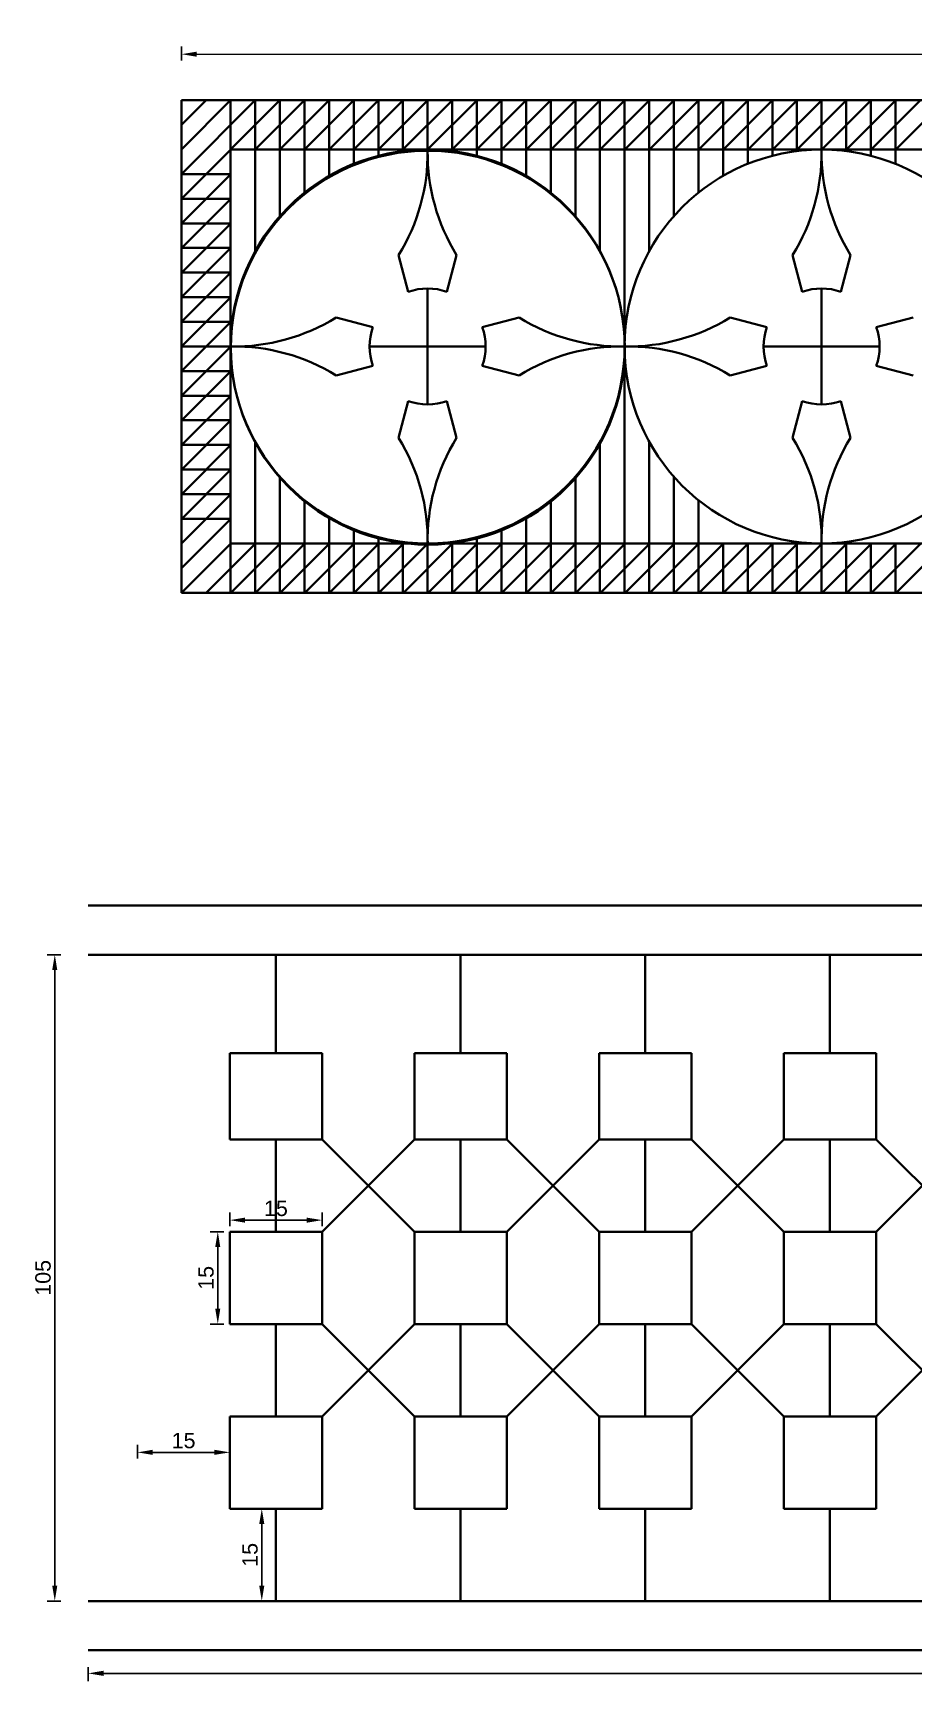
# Model space of a CAD drawing. Header units: inches. Extents: x 934 to 13503, y 40 to 6452.
# Drawn here: x 4077.4 to 4220.3, y 1176.8 to 1444.6 of the extents above; entities that cross this region are included whole.
import ezdxf

# ---------------------------------------------------------------- set-up
doc = ezdxf.new("R2010")
doc.units = ezdxf.units.IN
doc.styles.get("Standard").update_dxf_attribs({"font": 'arial.ttf'})
doc.dimstyles.new('ISO-25', dxfattribs={"dimtxt": 2.5, "dimasz": 2.5, "dimexe": 1.25, "dimexo": 0.275, "dimtad": 1, "dimdsep": 46, "dimtxsty": 'Standard', "dimcen": 2.5, "dimclrd": 256, "dimadec": 0, "dimazin": 0, "dimtfac": 1, "dimtmove": 0, "dimatfit": 3, "dimfxl": 1, "dimfxlon": 1, "dimarcsym": 0})

# ---------------------------------------------------------------- blocks, each defined once
blk = doc.blocks.new('*D92')
at = {"color": 0, "lineweight": -2, "transparency": 16777216}
for p, q in [((4101.49, 1440.11), (4101.49, 1442.36)), ((4373.49, 1439.96), (4373.49, 1442.21))]:
    blk.add_line(p, q, dxfattribs=at)
at = {"lineweight": -2, "transparency": 16777216}
blk.add_line((4103.99, 1441.11), (4370.99, 1440.96), dxfattribs=at)
at = {"lineweight": 80, "transparency": 16777216}
for points in [[(4103.99, 1441.52), (4103.99, 1440.69), (4101.49, 1441.11)], [(4370.99, 1441.38), (4370.99, 1440.55), (4373.49, 1440.96)]]:
    blk.add_solid(points, dxfattribs=at)
at = {"layer": 'Defpoints', "color": 0, "lineweight": 80, "transparency": 16777216}
for p in [(4373.49, 1440.96), (4101.49, 1433.63), (4373.49, 1433.48)]:
    blk.add_point(p, dxfattribs=at)
at = {"color": 0, "lineweight": 40, "transparency": 16777216, "insert": (4237.49, 1442.92), "char_height": 2.5, "attachment_point": 5, "rotation": 359.9686}
blk.add_mtext('272', dxfattribs=at)
blk = doc.blocks.new('*D93')
at = {"color": 0, "lineweight": -2, "transparency": 16777216}
for p, q in [((4086.34, 1179.06), (4086.34, 1176.81)), ((4416.34, 1179.06), (4416.34, 1176.81))]:
    blk.add_line(p, q, dxfattribs=at)
at = {"lineweight": -2, "transparency": 16777216}
blk.add_line((4413.84, 1178.06), (4088.84, 1178.06), dxfattribs=at)
at = {"lineweight": 80, "transparency": 16777216}
for points in [[(4088.84, 1178.48), (4088.84, 1177.64), (4086.34, 1178.06)], [(4413.84, 1178.48), (4413.84, 1177.64), (4416.34, 1178.06)]]:
    blk.add_solid(points, dxfattribs=at)
at = {"layer": 'Defpoints', "color": 0, "lineweight": 80, "transparency": 16777216}
for p in [(4086.34, 1189.81), (4416.34, 1189.81), (4086.34, 1178.06)]:
    blk.add_point(p, dxfattribs=at)
at = {"color": 0, "lineweight": 40, "transparency": 16777216, "insert": (4257.36, 1179.96), "char_height": 2.5, "attachment_point": 5}
blk.add_mtext('330', dxfattribs=at)
blk = doc.blocks.new('*D94')
at = {"color": 0, "lineweight": -2, "transparency": 16777216}
for p, q in [((4081.92, 1294.81), (4079.67, 1294.81)), ((4081.92, 1189.81), (4079.67, 1189.81))]:
    blk.add_line(p, q, dxfattribs=at)
at = {"lineweight": -2, "transparency": 16777216}
blk.add_line((4080.92, 1292.31), (4080.92, 1192.31), dxfattribs=at)
at = {"lineweight": 80, "transparency": 16777216}
for points in [[(4080.5, 1292.31), (4081.33, 1292.31), (4080.92, 1294.81)], [(4080.5, 1192.31), (4081.33, 1192.31), (4080.92, 1189.81)]]:
    blk.add_solid(points, dxfattribs=at)
at = {"layer": 'Defpoints', "color": 0, "lineweight": 80, "transparency": 16777216}
for p in [(4086.34, 1294.81), (4080.92, 1189.81), (4086.34, 1189.81)]:
    blk.add_point(p, dxfattribs=at)
at = {"color": 0, "lineweight": 40, "transparency": 16777216, "insert": (4079.02, 1242.31), "char_height": 2.5, "attachment_point": 5, "rotation": 90}
blk.add_mtext('105', dxfattribs=at)
blk = doc.blocks.new('*D95')
at = {"color": 0, "lineweight": -2, "transparency": 16777216}
for p, q in [((4108.4, 1249.81), (4106.15, 1249.81)), ((4108.4, 1234.81), (4106.15, 1234.81))]:
    blk.add_line(p, q, dxfattribs=at)
at = {"lineweight": -2, "transparency": 16777216}
blk.add_line((4107.4, 1237.31), (4107.4, 1247.31), dxfattribs=at)
at = {"lineweight": 80, "transparency": 16777216}
for points in [[(4106.98, 1247.31), (4107.81, 1247.31), (4107.4, 1249.81)], [(4106.98, 1237.31), (4107.81, 1237.31), (4107.4, 1234.81)]]:
    blk.add_solid(points, dxfattribs=at)
at = {"layer": 'Defpoints', "color": 0, "lineweight": 80, "transparency": 16777216}
for p in [(4107.4, 1249.81), (4109.34, 1249.81), (4109.34, 1234.81)]:
    blk.add_point(p, dxfattribs=at)
at = {"color": 0, "lineweight": 40, "transparency": 16777216, "insert": (4105.49, 1242.31), "char_height": 2.5, "attachment_point": 5, "rotation": 90}
blk.add_mtext('15', dxfattribs=at)
blk = doc.blocks.new('*D96')
at = {"color": 0, "lineweight": -2, "transparency": 16777216}
for p, q in [((4109.34, 1250.69), (4109.34, 1252.94)), ((4124.34, 1250.69), (4124.34, 1252.94))]:
    blk.add_line(p, q, dxfattribs=at)
at = {"lineweight": -2, "transparency": 16777216}
blk.add_line((4121.84, 1251.69), (4111.84, 1251.69), dxfattribs=at)
at = {"lineweight": 80, "transparency": 16777216}
for points in [[(4111.84, 1252.1), (4111.84, 1251.27), (4109.34, 1251.69)], [(4121.84, 1252.1), (4121.84, 1251.27), (4124.34, 1251.69)]]:
    blk.add_solid(points, dxfattribs=at)
at = {"layer": 'Defpoints', "color": 0, "lineweight": 80, "transparency": 16777216}
for p in [(4109.34, 1251.69), (4109.34, 1249.81), (4124.34, 1249.81)]:
    blk.add_point(p, dxfattribs=at)
at = {"color": 0, "lineweight": 40, "transparency": 16777216, "insert": (4116.84, 1253.59), "char_height": 2.5, "attachment_point": 5}
blk.add_mtext('15', dxfattribs=at)
blk = doc.blocks.new('*D97')
at = {"color": 0, "lineweight": -2, "transparency": 16777216}
for p, q in [((4115.55, 1204.81), (4113.3, 1204.81)), ((4115.55, 1189.81), (4113.3, 1189.81))]:
    blk.add_line(p, q, dxfattribs=at)
at = {"lineweight": -2, "transparency": 16777216}
blk.add_line((4114.55, 1202.31), (4114.55, 1192.31), dxfattribs=at)
at = {"lineweight": 80, "transparency": 16777216}
for points in [[(4114.13, 1202.31), (4114.96, 1202.31), (4114.55, 1204.81)], [(4114.13, 1192.31), (4114.96, 1192.31), (4114.55, 1189.81)]]:
    blk.add_solid(points, dxfattribs=at)
at = {"layer": 'Defpoints', "color": 0, "lineweight": 80, "transparency": 16777216}
for p in [(4116.84, 1204.81), (4114.55, 1189.81), (4116.84, 1189.81)]:
    blk.add_point(p, dxfattribs=at)
at = {"color": 0, "lineweight": 40, "transparency": 16777216, "insert": (4112.64, 1197.31), "char_height": 2.5, "attachment_point": 5, "rotation": 90}
blk.add_mtext('15', dxfattribs=at)
blk = doc.blocks.new('*D98')
at = {"color": 0, "lineweight": -2, "transparency": 16777216}
for p, q in [((4094.34, 1212.96), (4094.34, 1215.21)), ((4109.34, 1212.96), (4109.34, 1215.21))]:
    blk.add_line(p, q, dxfattribs=at)
at = {"lineweight": -2, "transparency": 16777216}
blk.add_line((4106.84, 1213.96), (4096.84, 1213.96), dxfattribs=at)
at = {"lineweight": 80, "transparency": 16777216}
for points in [[(4096.84, 1214.38), (4096.84, 1213.55), (4094.34, 1213.96)], [(4106.84, 1214.38), (4106.84, 1213.55), (4109.34, 1213.96)]]:
    blk.add_solid(points, dxfattribs=at)
at = {"layer": 'Defpoints', "color": 0, "lineweight": 80, "transparency": 16777216}
for p in [(4094.34, 1213.96), (4094.34, 1212.31), (4109.34, 1212.31)]:
    blk.add_point(p, dxfattribs=at)
at = {"color": 0, "lineweight": 40, "transparency": 16777216, "insert": (4101.84, 1215.86), "char_height": 2.5, "attachment_point": 5}
blk.add_mtext('15', dxfattribs=at)

msp = doc.modelspace()

# ---------------------------------------------------------------- linework, layer by layer
at = {"lineweight": 40}
for p, q in [((4101.489, 1433.627), (4373.489, 1433.627)), ((4101.489, 1353.627), (4101.489, 1433.627)), ((4105.489, 1433.627), (4101.489, 1429.627)), ((4109.492, 1433.627), (4101.489, 1425.624)), ((4113.494, 1433.627), (4101.489, 1421.622)), ((4117.496, 1433.627), (4101.489, 1417.62)), ((4109.489, 1353.627), (4109.489, 1433.627)), ((4109.489, 1357.627), (4109.489, 1433.627)), ((4121.498, 1433.627), (4113.489, 1425.618)), ((4113.489, 1425.618), (4113.489, 1433.627)), ((4113.489, 1409.119), (4113.489, 1433.627)), ((4125.501, 1433.627), (4117.489, 1425.616)), ((4117.489, 1425.616), (4117.489, 1433.627)), ((4117.489, 1414.793), (4117.489, 1433.627)), ((4129.503, 1433.627), (4121.489, 1425.613)), ((4121.489, 1425.613), (4121.489, 1433.627)), ((4121.489, 1418.607), (4121.489, 1433.627)), ((4133.505, 1433.627), (4125.489, 1425.611)), ((4125.489, 1425.611), (4125.489, 1433.627)), ((4125.489, 1421.34), (4125.489, 1433.627)), ((4137.507, 1433.627), (4129.489, 1425.609)), ((4129.489, 1425.609), (4129.489, 1433.627)), ((4129.489, 1423.292), (4129.489, 1433.627)), ((4141.509, 1433.627), (4133.489, 1425.607)), ((4133.489, 1425.607), (4133.489, 1433.627)), ((4133.489, 1424.611), (4133.489, 1433.627)), ((4145.512, 1433.627), (4137.489, 1425.604)), ((4137.489, 1425.604), (4137.489, 1433.627)), ((4137.489, 1425.376), (4137.489, 1433.627)), ((4149.514, 1433.627), (4141.489, 1425.602)), ((4141.489, 1425.602), (4141.489, 1433.627)), ((4141.489, 1425.602), (4141.489, 1433.627)), ((4153.516, 1433.627), (4145.489, 1425.6)), ((4145.489, 1425.6), (4145.489, 1433.627)), ((4145.489, 1425.376), (4145.489, 1433.627)), ((4157.518, 1433.627), (4149.489, 1425.598)), ((4149.489, 1425.598), (4149.489, 1433.627)), ((4149.489, 1424.611), (4149.489, 1433.627)), ((4161.521, 1433.627), (4153.489, 1425.596)), ((4153.489, 1425.596), (4153.489, 1433.627)), ((4153.489, 1423.292), (4153.489, 1433.627)), ((4165.523, 1433.627), (4157.489, 1425.593)), ((4157.489, 1425.593), (4157.489, 1433.627)), ((4157.489, 1421.34), (4157.489, 1433.627)), ((4169.525, 1433.627), (4161.489, 1425.591)), ((4161.489, 1425.591), (4161.489, 1433.627)), ((4161.489, 1418.607), (4161.489, 1433.627)), ((4173.527, 1433.627), (4165.489, 1425.589)), ((4165.489, 1425.589), (4165.489, 1433.627)), ((4165.489, 1414.793), (4165.489, 1433.627)), ((4177.529, 1433.627), (4169.489, 1425.587)), ((4169.489, 1425.587), (4169.489, 1433.627)), ((4169.489, 1409.119), (4169.489, 1433.627)), ((4181.532, 1433.627), (4173.489, 1425.584)), ((4173.489, 1425.584), (4173.489, 1433.627)), ((4173.489, 1357.627), (4173.489, 1433.627)), ((4185.534, 1433.627), (4177.489, 1425.582)), ((4177.489, 1425.582), (4177.489, 1433.627)), ((4177.489, 1409.119), (4177.489, 1433.627)), ((4189.536, 1433.627), (4181.489, 1425.58)), ((4181.489, 1425.58), (4181.489, 1433.627)), ((4181.489, 1414.793), (4181.489, 1433.627)), ((4193.538, 1433.627), (4185.489, 1425.578)), ((4185.489, 1425.578), (4185.489, 1433.627)), ((4185.489, 1418.607), (4185.489, 1433.627)), ((4197.541, 1433.627), (4189.489, 1425.576)), ((4189.489, 1421.34), (4189.489, 1433.627)), ((4201.543, 1433.627), (4193.489, 1425.573)), ((4193.489, 1423.292), (4193.489, 1433.627)), ((4205.545, 1433.627), (4197.489, 1425.571)), ((4197.489, 1424.611), (4197.489, 1433.627)), ((4209.547, 1433.627), (4201.489, 1425.569)), ((4201.489, 1425.376), (4201.489, 1433.627)), ((4213.549, 1433.627), (4205.489, 1425.567)), ((4205.489, 1425.567), (4205.489, 1433.627)), ((4217.552, 1433.627), (4209.489, 1425.564)), ((4209.489, 1425.376), (4209.489, 1433.627)), ((4221.554, 1433.627), (4213.489, 1425.562)), ((4213.489, 1424.611), (4213.489, 1433.627)), ((4225.556, 1433.627), (4217.489, 1425.56)), ((4217.489, 1423.292), (4217.489, 1433.627)), ((4101.489, 1425.627), (4101.492, 1425.627)), ((4109.489, 1425.627), (4373.489, 1425.627)), ((4109.498, 1421.627), (4101.489, 1413.618)), ((4109.498, 1421.627), (4101.489, 1421.627)), ((4109.501, 1417.627), (4101.489, 1409.616)), ((4109.501, 1417.627), (4101.489, 1417.627)), ((4109.503, 1413.627), (4101.489, 1405.613)), ((4109.503, 1413.627), (4101.489, 1413.627)), ((4109.505, 1409.627), (4101.489, 1401.611)), ((4109.505, 1409.627), (4101.489, 1409.627)), ((4109.505, 1409.627), (4109.489, 1409.627)), ((4138.35, 1402.507), (4136.78, 1408.483)), ((4138.35, 1402.507), (4136.78, 1408.483)), ((4146.199, 1408.483), (4144.629, 1402.507)), ((4146.199, 1408.483), (4144.629, 1402.507)), ((4200.78, 1408.483), (4202.35, 1402.507)), ((4200.78, 1408.483), (4202.35, 1402.507)), ((4208.629, 1402.507), (4210.199, 1408.483)), ((4208.629, 1402.507), (4210.199, 1408.483)), ((4109.507, 1405.627), (4101.489, 1397.609)), ((4109.507, 1405.627), (4101.489, 1405.627)), ((4141.489, 1403.045), (4141.489, 1384.208)), ((4141.489, 1384.208), (4141.489, 1403.045)), ((4141.489, 1403.045), (4141.489, 1384.208)), ((4141.489, 1384.208), (4141.489, 1403.045)), ((4205.489, 1403.045), (4205.489, 1384.208)), ((4205.489, 1384.208), (4205.489, 1403.045)), ((4205.489, 1403.045), (4205.489, 1384.208)), ((4205.489, 1384.208), (4205.489, 1403.045)), ((4109.509, 1401.627), (4101.489, 1393.607)), ((4109.509, 1401.627), (4101.489, 1401.627)), ((4132.61, 1396.766), (4126.633, 1398.336)), ((4132.61, 1396.766), (4126.633, 1398.336)), ((4150.369, 1396.766), (4156.346, 1398.336)), ((4150.369, 1396.766), (4156.346, 1398.336)), ((4196.61, 1396.766), (4190.633, 1398.336)), ((4196.61, 1396.766), (4190.633, 1398.336)), ((4214.369, 1396.766), (4220.346, 1398.336)), ((4214.369, 1396.766), (4220.346, 1398.336)), ((4109.512, 1397.627), (4101.489, 1389.604)), ((4109.512, 1397.627), (4101.489, 1397.627)), ((4109.514, 1393.627), (4101.489, 1385.602)), ((4109.514, 1393.627), (4101.489, 1393.627)), ((4132.071, 1393.627), (4150.908, 1393.627)), ((4132.071, 1393.627), (4150.908, 1393.627)), ((4214.908, 1393.627), (4196.071, 1393.627)), ((4214.908, 1393.627), (4196.071, 1393.627)), ((4109.516, 1389.627), (4101.489, 1381.6)), ((4109.516, 1389.627), (4101.489, 1389.627)), ((4126.633, 1388.917), (4132.61, 1390.487)), ((4126.633, 1388.917), (4132.61, 1390.487)), ((4156.346, 1388.917), (4150.369, 1390.487)), ((4156.346, 1388.917), (4150.369, 1390.487)), ((4190.633, 1388.917), (4196.61, 1390.487)), ((4190.633, 1388.917), (4196.61, 1390.487)), ((4220.346, 1388.917), (4214.369, 1390.487)), ((4220.346, 1388.917), (4214.369, 1390.487)), ((4109.518, 1385.627), (4101.489, 1377.598)), ((4109.518, 1385.627), (4101.489, 1385.627)), ((4138.35, 1384.747), (4136.78, 1378.77)), ((4138.35, 1384.747), (4136.78, 1378.77)), ((4146.199, 1378.77), (4144.629, 1384.747)), ((4146.199, 1378.77), (4144.629, 1384.747)), ((4200.78, 1378.77), (4202.35, 1384.747)), ((4200.78, 1378.77), (4202.35, 1384.747)), ((4208.629, 1384.747), (4210.199, 1378.77)), ((4208.629, 1384.747), (4210.199, 1378.77)), ((4109.521, 1381.627), (4101.489, 1373.596)), ((4109.521, 1381.627), (4101.489, 1381.627)), ((4109.523, 1377.627), (4101.489, 1369.593)), ((4109.523, 1377.627), (4101.489, 1377.627)), ((4113.489, 1357.627), (4113.489, 1378.135)), ((4169.489, 1357.627), (4169.489, 1378.135)), ((4177.489, 1357.627), (4177.489, 1378.135)), ((4109.525, 1373.627), (4101.489, 1373.627)), ((4109.525, 1373.627), (4101.489, 1365.591)), ((4117.489, 1357.627), (4117.489, 1372.461)), ((4165.489, 1357.627), (4165.489, 1372.461)), ((4181.489, 1357.627), (4181.489, 1372.461)), ((4109.527, 1369.627), (4101.489, 1361.589)), ((4109.527, 1369.627), (4101.489, 1369.627)), ((4121.489, 1357.627), (4121.489, 1368.647)), ((4161.489, 1357.627), (4161.489, 1368.647)), ((4185.489, 1357.627), (4185.489, 1368.647)), ((4109.529, 1365.627), (4101.489, 1357.587)), ((4109.529, 1365.627), (4101.489, 1365.627)), ((4125.489, 1357.627), (4125.489, 1365.914)), ((4157.489, 1357.627), (4157.489, 1365.914)), ((4129.489, 1357.627), (4129.489, 1363.962)), ((4153.489, 1357.627), (4153.489, 1363.962)), ((4101.527, 1361.627), (4101.489, 1361.627)), ((4109.532, 1361.627), (4101.532, 1353.627)), ((4113.534, 1361.627), (4105.534, 1353.627)), ((4365.674, 1361.627), (4109.489, 1361.627)), ((4117.536, 1361.627), (4109.536, 1353.627)), ((4113.489, 1353.627), (4113.489, 1361.627)), ((4121.538, 1361.627), (4113.538, 1353.627)), ((4117.489, 1353.627), (4117.489, 1361.627)), ((4125.541, 1361.627), (4117.541, 1353.627)), ((4121.489, 1353.627), (4121.489, 1361.627)), ((4129.543, 1361.627), (4121.543, 1353.627)), ((4125.489, 1353.627), (4125.489, 1361.627)), ((4133.545, 1361.627), (4125.545, 1353.627)), ((4129.489, 1353.627), (4129.489, 1361.627)), ((4137.547, 1361.627), (4129.547, 1353.627)), ((4133.489, 1357.627), (4133.489, 1362.643)), ((4133.489, 1353.627), (4133.489, 1361.627)), ((4141.549, 1361.627), (4133.549, 1353.627)), ((4137.489, 1357.627), (4137.489, 1361.878)), ((4137.489, 1353.627), (4137.489, 1361.627)), ((4145.552, 1361.627), (4137.552, 1353.627)), ((4141.489, 1353.627), (4141.489, 1361.627)), ((4141.489, 1357.627), (4141.489, 1361.627)), ((4149.554, 1361.627), (4141.554, 1353.627)), ((4145.489, 1357.627), (4145.489, 1361.878)), ((4145.489, 1353.627), (4145.489, 1361.627)), ((4153.556, 1361.627), (4145.556, 1353.627)), ((4149.489, 1357.627), (4149.489, 1362.643)), ((4149.489, 1353.627), (4149.489, 1361.627)), ((4157.558, 1361.627), (4149.558, 1353.627)), ((4153.489, 1353.627), (4153.489, 1361.627)), ((4161.561, 1361.627), (4153.561, 1353.627)), ((4157.489, 1353.627), (4157.489, 1361.627)), ((4165.563, 1361.627), (4157.563, 1353.627)), ((4161.489, 1353.627), (4161.489, 1361.627)), ((4169.565, 1361.627), (4161.565, 1353.627)), ((4165.489, 1353.627), (4165.489, 1361.627)), ((4173.567, 1361.627), (4165.567, 1353.627)), ((4169.489, 1353.627), (4169.489, 1361.627)), ((4177.569, 1361.627), (4169.569, 1353.627)), ((4173.489, 1353.627), (4173.489, 1361.627)), ((4181.572, 1361.627), (4173.572, 1353.627)), ((4177.489, 1353.627), (4177.489, 1361.627)), ((4185.574, 1361.627), (4177.574, 1353.627)), ((4181.489, 1353.627), (4181.489, 1361.627)), ((4189.576, 1361.627), (4181.576, 1353.627)), ((4185.489, 1353.627), (4185.489, 1361.627)), ((4193.578, 1361.627), (4185.578, 1353.627)), ((4189.489, 1353.627), (4189.489, 1361.627)), ((4197.581, 1361.627), (4189.581, 1353.627)), ((4193.489, 1353.627), (4193.489, 1361.627)), ((4201.583, 1361.627), (4193.583, 1353.627)), ((4197.489, 1353.627), (4197.489, 1361.627)), ((4205.585, 1361.627), (4197.585, 1353.627)), ((4201.489, 1353.627), (4201.489, 1361.627)), ((4209.587, 1361.627), (4201.587, 1353.627)), ((4205.489, 1353.627), (4205.489, 1361.627)), ((4213.589, 1361.627), (4205.589, 1353.627)), ((4209.489, 1353.627), (4209.489, 1361.627)), ((4217.592, 1361.627), (4209.592, 1353.627)), ((4213.489, 1353.627), (4213.489, 1361.627)), ((4221.594, 1361.627), (4213.594, 1353.627)), ((4217.489, 1353.627), (4217.489, 1361.627)), ((4225.596, 1361.627), (4217.596, 1353.627)), ((4373.489, 1353.627), (4101.489, 1353.627)), ((4086.342, 1302.81), (4416.342, 1302.81)), ((4086.342, 1294.81), (4416.342, 1294.81)), ((4116.842, 1278.81), (4116.842, 1294.81)), ((4146.842, 1278.81), (4146.842, 1294.81)), ((4176.842, 1278.81), (4176.842, 1294.81)), ((4206.842, 1278.81), (4206.842, 1294.81)), ((4109.342, 1278.81), (4124.342, 1278.81)), ((4109.342, 1264.81), (4109.342, 1278.81)), ((4124.342, 1264.81), (4124.342, 1278.81)), ((4139.342, 1278.81), (4154.342, 1278.81)), ((4139.342, 1264.81), (4139.342, 1278.81)), ((4139.342, 1278.81), (4154.342, 1278.81)), ((4139.342, 1264.81), (4139.342, 1278.81)), ((4154.342, 1264.81), (4154.342, 1278.81)), ((4154.342, 1264.81), (4154.342, 1278.81)), ((4169.342, 1278.81), (4184.342, 1278.81)), ((4169.342, 1264.81), (4169.342, 1278.81)), ((4169.342, 1278.81), (4184.342, 1278.81)), ((4169.342, 1264.81), (4169.342, 1278.81)), ((4169.342, 1278.81), (4184.342, 1278.81)), ((4169.342, 1264.81), (4169.342, 1278.81)), ((4184.342, 1264.81), (4184.342, 1278.81)), ((4184.342, 1264.81), (4184.342, 1278.81)), ((4184.342, 1264.81), (4184.342, 1278.81)), ((4199.342, 1278.81), (4214.342, 1278.81)), ((4199.342, 1264.81), (4199.342, 1278.81)), ((4199.342, 1278.81), (4214.342, 1278.81)), ((4199.342, 1264.81), (4199.342, 1278.81)), ((4199.342, 1278.81), (4214.342, 1278.81)), ((4199.342, 1264.81), (4199.342, 1278.81)), ((4214.342, 1264.81), (4214.342, 1278.81)), ((4214.342, 1264.81), (4214.342, 1278.81)), ((4214.342, 1264.81), (4214.342, 1278.81)), ((4124.342, 1264.81), (4109.342, 1264.81)), ((4116.842, 1264.81), (4116.842, 1249.81)), ((4139.342, 1264.81), (4124.342, 1249.81)), ((4139.342, 1249.81), (4124.342, 1264.81)), ((4154.342, 1264.81), (4139.342, 1264.81)), ((4154.342, 1264.81), (4139.342, 1264.81)), ((4146.842, 1264.81), (4146.842, 1249.81)), ((4169.342, 1264.81), (4154.342, 1249.81)), ((4169.342, 1249.81), (4154.342, 1264.81)), ((4184.342, 1264.81), (4169.342, 1264.81)), ((4184.342, 1264.81), (4169.342, 1264.81)), ((4184.342, 1264.81), (4169.342, 1264.81)), ((4176.842, 1264.81), (4176.842, 1249.81)), ((4199.342, 1264.81), (4184.342, 1249.81)), ((4199.342, 1249.81), (4184.342, 1264.81)), ((4214.342, 1264.81), (4199.342, 1264.81)), ((4214.342, 1264.81), (4199.342, 1264.81)), ((4214.342, 1264.81), (4199.342, 1264.81)), ((4206.842, 1264.81), (4206.842, 1249.81)), ((4229.342, 1264.81), (4214.342, 1249.81)), ((4229.342, 1249.81), (4214.342, 1264.81)), ((4124.342, 1249.81), (4109.342, 1249.81)), ((4109.342, 1234.81), (4109.342, 1249.81)), ((4124.342, 1234.81), (4124.342, 1249.81)), ((4154.342, 1249.81), (4139.342, 1249.81)), ((4139.342, 1234.81), (4139.342, 1249.81)), ((4154.342, 1249.81), (4139.342, 1249.81)), ((4139.342, 1234.81), (4139.342, 1249.81)), ((4154.342, 1234.81), (4154.342, 1249.81)), ((4154.342, 1234.81), (4154.342, 1249.81)), ((4184.342, 1249.81), (4169.342, 1249.81)), ((4169.342, 1234.81), (4169.342, 1249.81)), ((4184.342, 1249.81), (4169.342, 1249.81)), ((4169.342, 1234.81), (4169.342, 1249.81)), ((4184.342, 1249.81), (4169.342, 1249.81)), ((4169.342, 1234.81), (4169.342, 1249.81)), ((4184.342, 1234.81), (4184.342, 1249.81)), ((4184.342, 1234.81), (4184.342, 1249.81)), ((4184.342, 1234.81), (4184.342, 1249.81)), ((4214.342, 1249.81), (4199.342, 1249.81)), ((4199.342, 1234.81), (4199.342, 1249.81)), ((4214.342, 1249.81), (4199.342, 1249.81)), ((4199.342, 1234.81), (4199.342, 1249.81)), ((4214.342, 1249.81), (4199.342, 1249.81)), ((4199.342, 1234.81), (4199.342, 1249.81)), ((4214.342, 1234.81), (4214.342, 1249.81)), ((4214.342, 1234.81), (4214.342, 1249.81)), ((4214.342, 1234.81), (4214.342, 1249.81)), ((4124.342, 1234.81), (4109.342, 1234.81)), ((4116.842, 1234.81), (4116.842, 1219.81)), ((4139.342, 1219.81), (4124.342, 1234.81)), ((4139.342, 1234.81), (4124.342, 1219.81)), ((4154.342, 1234.81), (4139.342, 1234.81)), ((4154.342, 1234.81), (4139.342, 1234.81)), ((4146.842, 1234.81), (4146.842, 1219.81)), ((4169.342, 1219.81), (4154.342, 1234.81)), ((4169.342, 1234.81), (4154.342, 1219.81)), ((4184.342, 1234.81), (4169.342, 1234.81)), ((4184.342, 1234.81), (4169.342, 1234.81)), ((4184.342, 1234.81), (4169.342, 1234.81)), ((4176.842, 1234.81), (4176.842, 1219.81)), ((4199.342, 1219.81), (4184.342, 1234.81)), ((4199.342, 1234.81), (4184.342, 1219.81)), ((4214.342, 1234.81), (4199.342, 1234.81)), ((4214.342, 1234.81), (4199.342, 1234.81)), ((4214.342, 1234.81), (4199.342, 1234.81)), ((4206.842, 1234.81), (4206.842, 1219.81)), ((4229.342, 1219.81), (4214.342, 1234.81)), ((4229.342, 1234.81), (4214.342, 1219.81)), ((4124.342, 1219.81), (4109.342, 1219.81)), ((4109.342, 1204.81), (4109.342, 1219.81)), ((4124.342, 1204.81), (4124.342, 1219.81)), ((4154.342, 1219.81), (4139.342, 1219.81)), ((4139.342, 1204.81), (4139.342, 1219.81)), ((4154.342, 1219.81), (4139.342, 1219.81)), ((4139.342, 1204.81), (4139.342, 1219.81)), ((4154.342, 1204.81), (4154.342, 1219.81)), ((4154.342, 1204.81), (4154.342, 1219.81)), ((4184.342, 1219.81), (4169.342, 1219.81)), ((4169.342, 1204.81), (4169.342, 1219.81)), ((4184.342, 1219.81), (4169.342, 1219.81)), ((4169.342, 1204.81), (4169.342, 1219.81)), ((4184.342, 1219.81), (4169.342, 1219.81)), ((4169.342, 1204.81), (4169.342, 1219.81)), ((4184.342, 1204.81), (4184.342, 1219.81)), ((4184.342, 1204.81), (4184.342, 1219.81)), ((4184.342, 1204.81), (4184.342, 1219.81)), ((4214.342, 1219.81), (4199.342, 1219.81)), ((4199.342, 1204.81), (4199.342, 1219.81)), ((4214.342, 1219.81), (4199.342, 1219.81)), ((4199.342, 1204.81), (4199.342, 1219.81)), ((4214.342, 1219.81), (4199.342, 1219.81)), ((4199.342, 1204.81), (4199.342, 1219.81)), ((4214.342, 1204.81), (4214.342, 1219.81)), ((4214.342, 1204.81), (4214.342, 1219.81)), ((4214.342, 1204.81), (4214.342, 1219.81)), ((4124.342, 1204.81), (4109.342, 1204.81)), ((4116.842, 1204.81), (4116.842, 1189.81)), ((4154.342, 1204.81), (4139.342, 1204.81)), ((4154.342, 1204.81), (4139.342, 1204.81)), ((4146.842, 1204.81), (4146.842, 1189.81)), ((4184.342, 1204.81), (4169.342, 1204.81)), ((4184.342, 1204.81), (4169.342, 1204.81)), ((4184.342, 1204.81), (4169.342, 1204.81)), ((4176.842, 1204.81), (4176.842, 1189.81)), ((4214.342, 1204.81), (4199.342, 1204.81)), ((4214.342, 1204.81), (4199.342, 1204.81)), ((4214.342, 1204.81), (4199.342, 1204.81)), ((4206.842, 1204.81), (4206.842, 1189.81)), ((4416.342, 1189.81), (4086.342, 1189.81)), ((4416.342, 1181.81), (4086.342, 1181.81))]:
    msp.add_line(p, q, dxfattribs=at)
for centre in [(4141.489, 1393.627), (4141.534, 1393.426), (4141.534, 1393.426), (4205.489, 1393.627)]:
    msp.add_circle(centre, 32, dxfattribs=at)
for centre, radius, start, end in [((4110.094, 1425.022), 31.395, 328.21167, 0.73682), ((4110.094, 1425.022), 31.395, 328.21167, 0.73682), ((4172.884, 1425.022), 31.395, 179.26316, 211.78833), ((4172.884, 1425.022), 31.395, 179.26316, 211.78833), ((4174.094, 1425.022), 31.395, 328.21167, 0.73684), ((4174.094, 1425.022), 31.395, 328.21167, 0.73684), ((4236.884, 1425.022), 31.395, 179.26318, 211.78833), ((4236.884, 1425.022), 31.395, 179.26318, 211.78833), ((4141.489, 1393.627), 9.419, 70.52878, 109.47122), ((4141.489, 1393.627), 9.419, 70.52878, 109.47122), ((4205.489, 1393.627), 9.419, 70.52878, 109.47122), ((4205.489, 1393.627), 9.419, 70.52878, 109.47122), ((4110.094, 1425.022), 31.395, 268.97932, 301.78833), ((4110.094, 1425.022), 31.395, 268.97932, 301.78833), ((4172.884, 1425.022), 31.395, 238.21167, 271.18507), ((4172.884, 1425.022), 31.395, 238.21167, 271.18507), ((4174.094, 1425.022), 31.395, 268.81493, 301.78833), ((4174.094, 1425.022), 31.395, 268.81493, 301.78833), ((4141.489, 1393.627), 9.419, 160.52878, 199.47122), ((4141.489, 1393.627), 9.419, 160.52878, 199.47122), ((4141.489, 1393.627), 9.419, 340.52878, 19.47122), ((4141.489, 1393.627), 9.419, 340.52878, 19.47122), ((4205.489, 1393.627), 9.419, 160.52878, 199.47122), ((4205.489, 1393.627), 9.419, 160.52878, 199.47122), ((4205.489, 1393.627), 9.419, 340.52878, 19.47122), ((4205.489, 1393.627), 9.419, 340.52878, 19.47122), ((4110.094, 1362.232), 31.395, 58.21167, 91.02079), ((4110.094, 1362.232), 31.395, 58.21167, 91.02079), ((4172.884, 1362.232), 31.395, 88.81477, 121.78833), ((4172.884, 1362.232), 31.395, 88.81477, 121.78833), ((4174.094, 1362.232), 31.395, 58.21167, 91.18523), ((4174.094, 1362.232), 31.395, 58.21167, 91.18523), ((4141.489, 1393.627), 9.419, 250.52878, 289.47122), ((4141.489, 1393.627), 9.419, 250.52878, 289.47122), ((4205.489, 1393.627), 9.419, 250.52878, 289.47122), ((4205.489, 1393.627), 9.419, 250.52878, 289.47122), ((4110.094, 1362.232), 31.395, 358.52873, 31.78833), ((4110.094, 1362.232), 31.395, 358.52873, 31.78833), ((4172.884, 1362.232), 31.395, 148.21167, 181.47132), ((4172.884, 1362.232), 31.395, 148.21167, 181.47132), ((4174.094, 1362.232), 31.395, 358.52868, 31.78833), ((4174.094, 1362.232), 31.395, 358.52868, 31.78833), ((4236.884, 1362.232), 31.395, 148.21167, 181.47127), ((4236.884, 1362.232), 31.395, 148.21167, 181.47127)]:
    msp.add_arc(centre, radius, start, end, dxfattribs=at)

# ---------------------------------------------------------------- dimensions: what is measured, and where the dimension line sits
dim = msp.add_aligned_dim(p1=(4101.489, 1433.627), p2=(4373.489, 1433.478), distance=7.483, dimstyle='ISO-25', dxfattribs=at)
dim.commit()
dim.dimension.update_dxf_attribs({"geometry": '*D92', "text_midpoint": (4237.495, 1442.915)})
for base, p1, p2, picture, middle in [((4080.918, 1189.81), (4086.342, 1294.81), (4086.342, 1189.81), '*D94', (4079.016, 1242.31)), ((4107.396, 1249.81), (4109.342, 1234.81), (4109.342, 1249.81), '*D95', (4105.494, 1242.31)), ((4114.545, 1189.81), (4116.842, 1204.81), (4116.842, 1189.81), '*D97', (4112.644, 1197.31))]:
    dim = msp.add_linear_dim(base=base, p1=p1, p2=p2, angle=90, dimstyle='ISO-25', dxfattribs=at)
    dim.commit()
    dim.dimension.update_dxf_attribs({"geometry": picture, "text_midpoint": middle})
for base, p1, p2, picture, middle in [((4109.342, 1251.685), (4124.342, 1249.81), (4109.342, 1249.81), '*D96', (4116.842, 1253.587)), ((4094.342, 1213.963), (4109.342, 1212.31), (4094.342, 1212.31), '*D98', (4101.842, 1215.865))]:
    dim = msp.add_linear_dim(base=base, p1=p1, p2=p2, dimstyle='ISO-25', dxfattribs=at)
    dim.commit()
    dim.dimension.update_dxf_attribs({"geometry": picture, "text_midpoint": middle})
dim = msp.add_linear_dim(base=(4086.342, 1178.06), p1=(4416.342, 1189.81), p2=(4086.342, 1189.81), dimstyle='ISO-25', dxfattribs=at)
dim.commit()
dim.dimension.update_dxf_attribs({"geometry": '*D93', "text_midpoint": (4257.365, 1178.06), "dimtype": 160})

doc.saveas('drawing.dxf')
